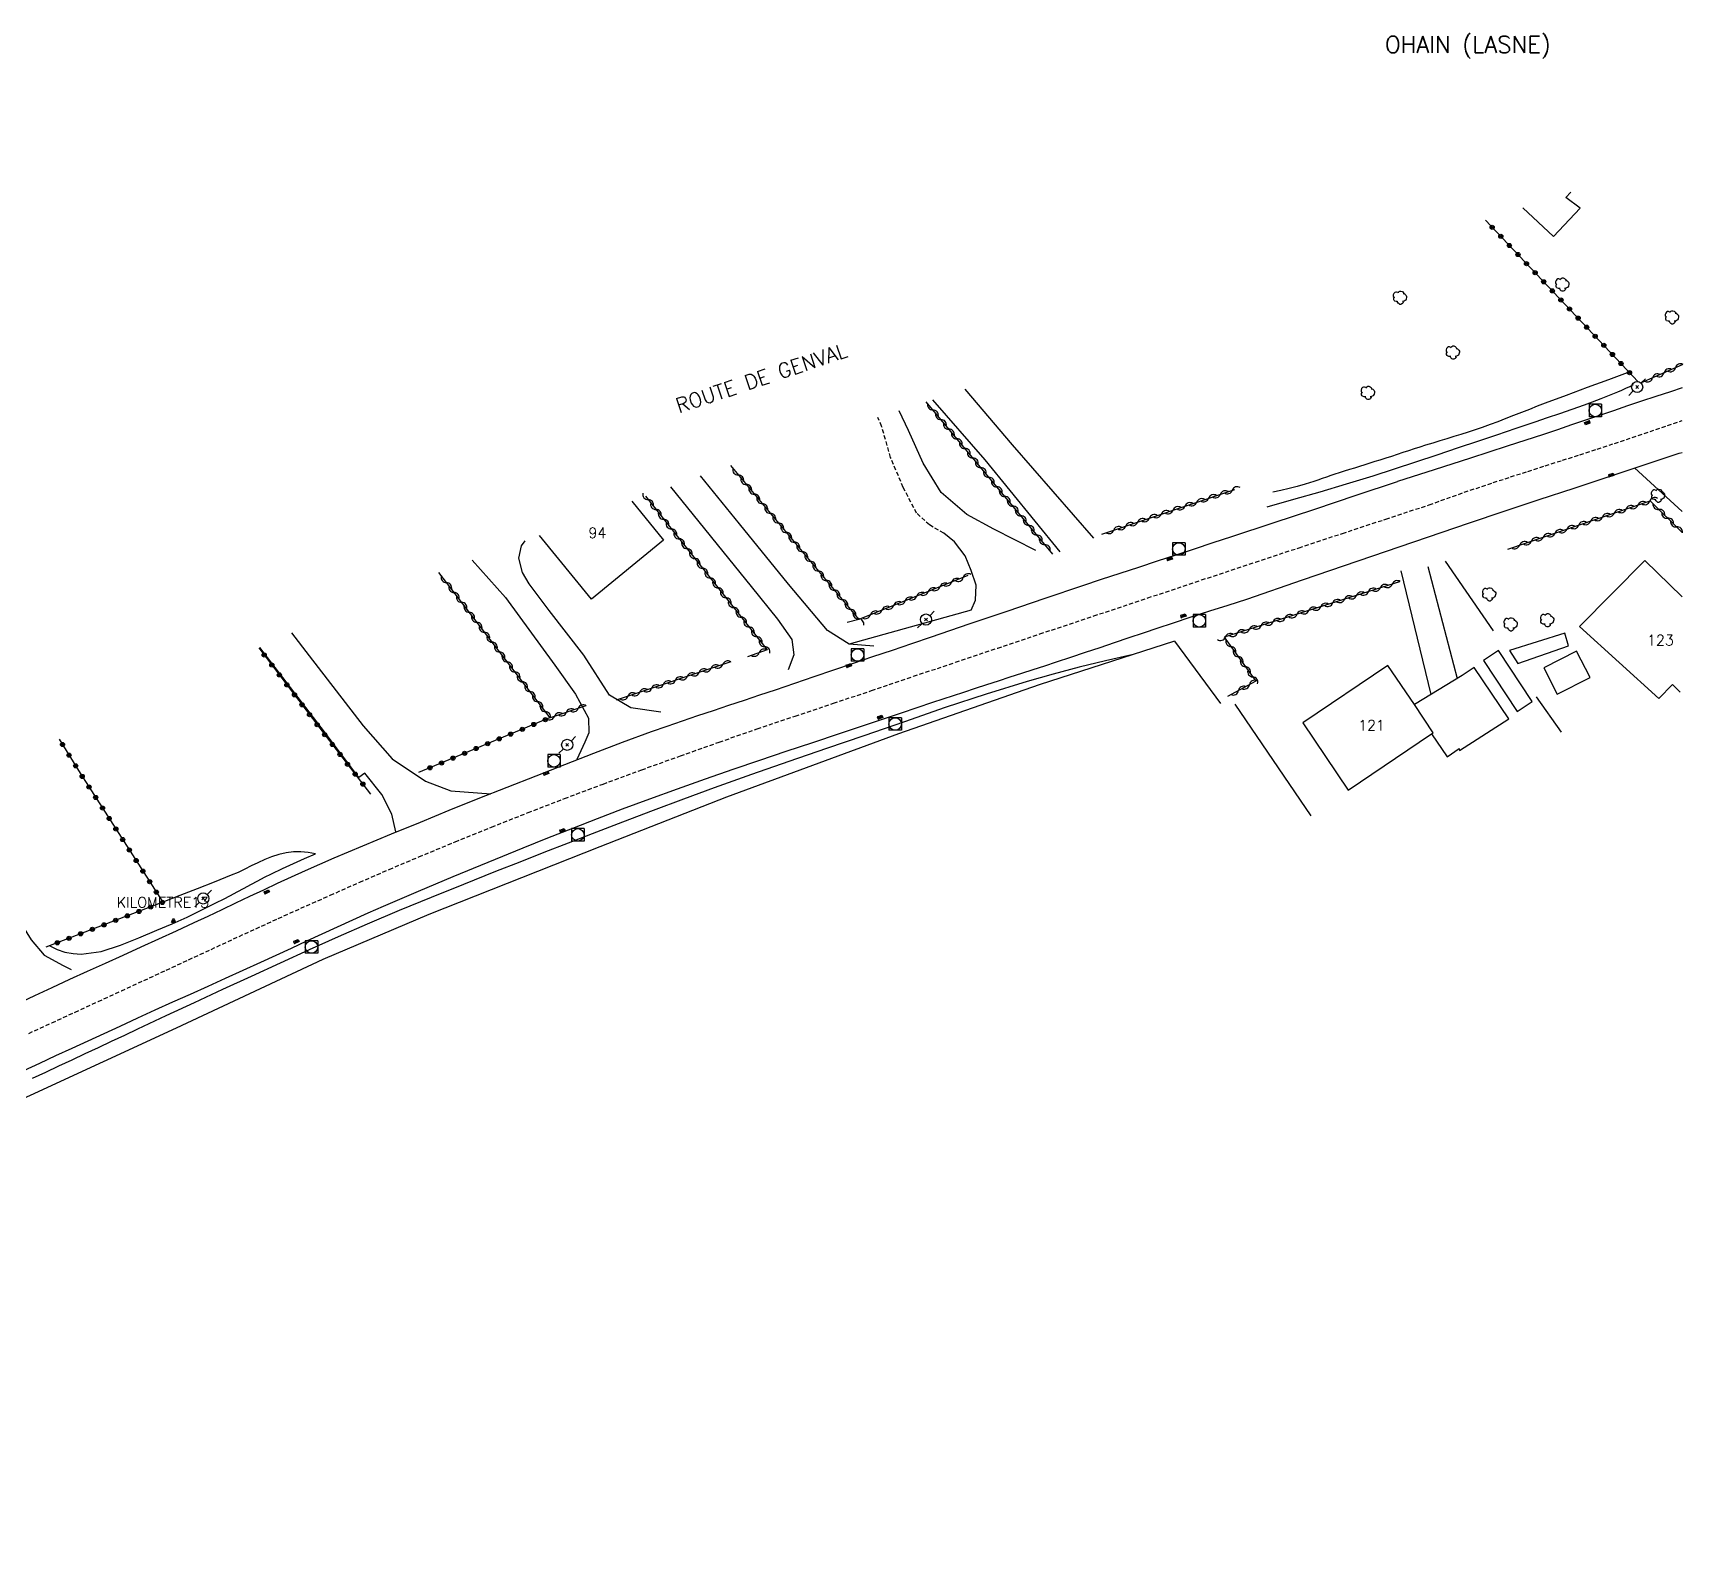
# Model space of a CAD drawing. Header units: millimetres. Extents: x 157000 to 158000, y 155000 to 156000.
# Drawn here: x 157802.1 to 158000.2, y 155335.3 to 155516.2 of the extents above; entities that cross this region are included whole.
import ezdxf
from ezdxf.enums import TextEntityAlignment as Align

# ---------------------------------------------------------------- set-up
doc = ezdxf.new("R2010")
doc.units = ezdxf.units.MM
doc.linetypes.add('DASHED', pattern=[0.75, 0.5, -0.25])
doc.layers.get('0').update_dxf_attribs({"linetype": 'CONTINUOUS'})
for name, color, linetype in [('W0001', 6, 'DASHED'), ('W0008', 7, 'CONTINUOUS'), ('W0017', 7, 'CONTINUOUS'), ('W0101', 7, 'CONTINUOUS'), ('W0104', 1, 'CONTINUOUS'), ('W0112', 1, 'DASHED'), ('W0211', 2, 'CONTINUOUS'), ('W0214', 2, 'CONTINUOUS'), ('W0300', 7, 'CONTINUOUS'), ('W0303', 7, 'CONTINUOUS'), ('W0310', 3, 'CONTINUOUS'), ('W0323', 7, 'CONTINUOUS'), ('W0330', 7, 'CONTINUOUS'), ('W0333', 7, 'CONTINUOUS'), ('W0401', 7, 'CONTINUOUS'), ('W0420', 7, 'CONTINUOUS'), ('W0473', 7, 'CONTINUOUS'), ('W0850', 7, 'CONTINUOUS'), ('W0980', 7, 'CONTINUOUS'), ('W0984', 7, 'CONTINUOUS'), ('W0989', 7, 'CONTINUOUS'), ('W0991', 7, 'CONTINUOUS')]:
    doc.layers.add(name, color=color, linetype=linetype)
doc.styles.get("Standard").update_dxf_attribs({"font": 'romans.shx', "width": 0.85})

# ---------------------------------------------------------------- blocks, each defined once
blk = doc.blocks.new('T300')
for p, q in [((-0.8, 0.51), (-0.86, 0.34)), ((-0.86, 0.34), (-0.86, 0.17)), ((-0.86, 0.17), (-0.74, 0.06)), ((-0.69, 0.63), (-0.8, 0.51)), ((-0.8, -0.06), (-0.74, 0.06)), ((-0.74, 0.06), (-0.69, 0.11)), ((-0.57, 0.69), (-0.69, 0.63)), ((-0.46, 0.69), (-0.57, 0.69)), ((-0.29, 0.63), (-0.46, 0.69)), ((-0.29, 0.63), (-0.17, 0.74)), ((-0.23, 0.57), (-0.29, 0.63)), ((-0.17, 0.74), (-0.06, 0.8)), ((-0.06, 0.8), (0.06, 0.8)), ((0.06, 0.8), (0.23, 0.74)), ((0.23, 0.74), (0.34, 0.63)), ((0.34, 0.63), (0.4, 0.51)), ((0.46, 0.46), (0.34, 0.46)), ((0.4, 0.51), (0.4, 0.46)), ((0.57, 0.4), (0.46, 0.46)), ((0.57, 0.4), (0.69, 0.29)), ((0.69, 0.29), (0.74, 0.17)), ((0.74, 0.06), (0.69, -0.17)), ((0.74, 0.17), (0.74, 0.06)), ((-0.8, -0.17), (-0.8, -0.06)), ((-0.8, -0.23), (-0.8, -0.17)), ((-0.74, -0.34), (-0.8, -0.23)), ((-0.69, -0.4), (-0.74, -0.34)), ((-0.51, -0.46), (-0.69, -0.4)), ((-0.4, -0.46), (-0.51, -0.46)), ((-0.4, -0.46), (-0.34, -0.46)), ((-0.34, -0.46), (-0.34, -0.4)), ((-0.34, -0.51), (-0.34, -0.46)), ((-0.29, -0.63), (-0.34, -0.51)), ((-0.17, -0.74), (-0.29, -0.63)), ((-0.06, -0.8), (-0.17, -0.74)), ((0.06, -0.8), (-0.06, -0.8)), ((0.17, -0.74), (0.06, -0.8)), ((0.23, -0.69), (0.17, -0.74)), ((0.29, -0.46), (0.23, -0.46)), ((0.29, -0.63), (0.23, -0.69)), ((0.46, -0.4), (0.29, -0.46)), ((0.34, -0.51), (0.29, -0.63)), ((0.34, -0.51), (0.34, -0.46)), ((0.57, -0.34), (0.46, -0.4)), ((0.63, -0.29), (0.57, -0.34)), ((0.69, -0.17), (0.63, -0.29))]:
    blk.add_line(p, q)
blk = doc.blocks.new('T401')
for p, q in [((-0.3, 0.3), (0, 0.3)), ((-0.3, -0.25), (-0.3, 0.3)), ((-0.3, 0.15), (0, 0.15)), ((-0.3, 0), (0, 0)), ((0, 0.3), (0, -0.25)), ((-0.3, -0.15), (0, -0.15)), ((-0.3, -0.25), (-0.3, -0.3)), ((-0.3, -0.3), (0, -0.3)), ((0, -0.3), (0, -0.25))]:
    blk.add_line(p, q)
blk = doc.blocks.new('T473')
for p, q in [((-0.166667, 0.166667), (0.166667, -0.166667)), ((-0.166667, -0.166667), (0.166667, 0.166667)), ((0.500001, 0.500001), (1.000002, 1.000002)), ((-1.000002, -1.000002), (-0.500001, -0.500001))]:
    blk.add_line(p, q)
blk.add_ellipse((0, 0), major_axis=(0.471405, 0.471405), ratio=1, start_param=5.4977871438, end_param=11.780972451)
blk = doc.blocks.new('T420')
for p, q in [((0.75, 0.75), (-0.75, 0.75)), ((-0.75, 0.75), (-0.75, -0.75)), ((0.75, 0.75), (0.75, -0.75)), ((0.75, -0.75), (-0.75, -0.75))]:
    blk.add_line(p, q)
blk.add_ellipse((0, 0), major_axis=(-0.53, 0.53), ratio=1, start_param=3.926991, end_param=10.210176)
blk = doc.blocks.new('T850')
for p, q in [((-0.25, -0.15), (0, 0.32)), ((0, 0.32), (0.25, -0.15)), ((-0.25, -0.15), (0.25, -0.15))]:
    blk.add_line(p, q)
for major_axis in [(-0.106, 0.106), (-0.0354, 0.0354), (-0.0236, 0.0236)]:
    blk.add_ellipse((0, 0), major_axis=major_axis, ratio=1, start_param=3.926991, end_param=10.210176)
blk = doc.blocks.new('t310o')
at = {"color": 0, "linetype": 'Continuous'}
for centre, start, end in [((-0.5, 0.38), 216.8699, 323.1304), ((0.5, -0.37), 36.8699, 143.1303)]:
    blk.add_arc(centre, 0.625, start, end, dxfattribs=at)
blk = doc.blocks.new('t323o')
at = {"color": 0, "linetype": 'Continuous'}
for radius in [0.25, 0.15]:
    blk.add_circle((0, 0), radius, dxfattribs=at)

msp = doc.modelspace()

# ---------------------------------------------------------------- linework, layer by layer
at = {"layer": 'W0001'}
msp.add_lwpolyline([(157801.58, 155396.12), (157804.36, 155397.39), (157807.15, 155398.67), (157809.93, 155399.95), (157812.71, 155401.23), (157815.4, 155402.47), (157818.09, 155403.71), (157820.77, 155404.96), (157823.46, 155406.2), (157826.15, 155407.45), (157828.84, 155408.68), (157831.53, 155409.91), (157834.23, 155411.13), (157837.77, 155412.7), (157841.3, 155414.27), (157844.85, 155415.8), (157848.41, 155417.31), (157852.76, 155419.11), (157857.13, 155420.88), (157861.5, 155422.61), (157865.89, 155424.31), (157870.51, 155426.05), (157875.15, 155427.76), (157879.79, 155429.43), (157884.44, 155431.08), (157889, 155432.67), (157893.58, 155434.21), (157898.16, 155435.74), (157902.73, 155437.27), (157907.78, 155438.98), (157912.82, 155440.67), (157917.87, 155442.37), (157922.92, 155444.06), (157929.39, 155446.22), (157935.87, 155448.38), (157942.34, 155450.54), (157948.82, 155452.69), (157954.03, 155454.41), (157959.24, 155456.13), (157964.45, 155457.85), (157969.66, 155459.56), (157971.05, 155460.07), (157972.46, 155460.57), (157973.86, 155461.06), (157975.27, 155461.54), (157977.34, 155462.23), (157979.42, 155462.91), (157981.49, 155463.58), (157983.58, 155464.25), (157985.66, 155464.91), (157987.74, 155465.58), (157989.81, 155466.25), (157991.89, 155466.94), (157996.85, 155468.61), (158000, 155469.68)], dxfattribs=at)
at = {"layer": 'W0008'}
for points in [[(158000, 155473.59), (157998.62, 155473.14), (157996.84, 155472.56), (157995.15, 155472), (157993.47, 155471.43), (157991.79, 155470.86), (157990.11, 155470.29), (157988.42, 155469.72), (157986.74, 155469.15), (157985.06, 155468.58), (157983.37, 155468.02), (157979, 155466.59), (157974.62, 155465.16), (157970.24, 155463.75), (157965.86, 155462.35)], [(157947.77, 155448.24), (157954.44, 155450.55), (157961.11, 155452.85), (157967.79, 155455.13), (157974.47, 155457.39), (157978.66, 155458.8), (157982.86, 155460.2), (157987.06, 155461.58), (157991.26, 155462.97), (157995.46, 155464.35), (157999.66, 155465.75), (158000, 155465.86)], [(157800.21, 155399.68), (157802.3, 155400.66), (157804.39, 155401.63), (157806.52, 155402.61), (157808.65, 155403.58), (157810.79, 155404.55), (157812.92, 155405.52), (157815.06, 155406.49), (157817.19, 155407.46), (157819.32, 155408.44), (157821.45, 155409.42), (157823.12, 155410.2), (157824.79, 155410.98), (157826.45, 155411.78), (157828.12, 155412.57), (157829.78, 155413.36), (157831.45, 155414.14), (157833.13, 155414.91), (157834.81, 155415.67), (157838.23, 155417.17), (157841.68, 155418.63), (157845.13, 155420.06), (157848.59, 155421.48), (157852.05, 155422.9), (157855.52, 155424.3), (157859, 155425.68), (157862.48, 155427.05), (157865.93, 155428.4), (157869.39, 155429.74), (157872.85, 155431.06), (157876.33, 155432.34), (157878.18, 155432.99), (157880.03, 155433.64), (157881.89, 155434.27), (157883.74, 155434.89), (157885.6, 155435.5), (157887.46, 155436.12), (157889.32, 155436.74), (157891.18, 155437.36), (157893.52, 155438.16), (157895.86, 155438.95), (157898.21, 155439.75), (157900.55, 155440.54), (157902.89, 155441.34), (157905.23, 155442.13), (157907.57, 155442.93), (157909.92, 155443.72), (157914.46, 155445.26), (157919, 155446.81), (157923.55, 155448.35), (157928.1, 155449.88), (157930.33, 155450.62), (157932.56, 155451.36), (157934.8, 155452.09), (157937.03, 155452.82), (157939.27, 155453.55), (157941.5, 155454.29), (157943.74, 155455.02), (157945.97, 155455.76), (157950.94, 155457.4), (157955.92, 155459.05), (157960.89, 155460.7), (157965.86, 155462.35)], [(157801.01, 155391.67), (157802.93, 155392.56), (157804.85, 155393.45), (157806.78, 155394.34), (157808.7, 155395.23), (157810.62, 155396.12), (157812.55, 155397), (157814.66, 155397.97), (157816.77, 155398.93), (157818.88, 155399.89), (157820.99, 155400.84), (157823.1, 155401.8), (157825.21, 155402.75), (157827.32, 155403.71), (157829.43, 155404.67), (157831.27, 155405.51), (157833.11, 155406.36), (157834.95, 155407.21), (157836.79, 155408.06), (157838.63, 155408.9), (157840.47, 155409.74), (157842.32, 155410.57), (157844.17, 155411.39), (157848.34, 155413.19), (157852.52, 155414.95), (157856.72, 155416.68), (157860.92, 155418.39), (157863.89, 155419.58), (157866.86, 155420.76), (157869.84, 155421.92), (157872.83, 155423.06), (157876.13, 155424.28), (157879.45, 155425.48), (157882.78, 155426.66), (157886.11, 155427.83), (157889.3, 155428.92), (157892.49, 155429.99), (157895.69, 155431.05), (157898.89, 155432.11), (157902.62, 155433.36), (157906.34, 155434.61), (157910.08, 155435.86), (157913.81, 155437.09), (157915.2, 155437.55), (157916.58, 155438), (157917.97, 155438.45), (157919.36, 155438.9), (157920.75, 155439.35), (157922.14, 155439.8), (157923.53, 155440.25), (157924.92, 155440.71), (157926.66, 155441.29), (157928.4, 155441.87), (157930.15, 155442.45), (157931.89, 155443.04), (157933.63, 155443.63), (157935.37, 155444.21), (157937.11, 155444.79), (157938.86, 155445.37), (157941.08, 155446.1), (157943.31, 155446.82), (157945.54, 155447.53), (157947.77, 155448.24)]]:
    msp.add_lwpolyline(points, dxfattribs=at)
at = {"layer": 'W0017'}
for points in [[(157929.41, 155455.56), (157919.64, 155466.76), (157913.97, 155473.44)], [(157910.05, 155472.16), (157916.32, 155464.96), (157925.34, 155453.93)], [(157922.45, 155454.09), (157917.39, 155456.65), (157914.18, 155458.38), (157911.1, 155461.03), (157908.94, 155464.56), (157907.16, 155468.5), (157906.04, 155470.86)], [(157994.3, 155464.02), (158000, 155458.75)], [(157878.61, 155461.71), (157888.27, 155449.77), (157891.45, 155445.82), (157893.18, 155443.41), (157893.4, 155441.55), (157892.72, 155439.75)], [(157902.99, 155442.6), (157900.03, 155442.82), (157897.45, 155444.47), (157892.78, 155450.03), (157886.86, 155457.27), (157882.19, 155463.04)], [(157914.69, 155446.91), (157915.19, 155448.11), (157915.28, 155449.93), (157914.67, 155451.68), (157913.96, 155453.42), (157912.68, 155455.13), (157911.41, 155456.14)], [(157877.42, 155434.67), (157873.84, 155435.18), (157871.28, 155436.73), (157868.19, 155441.51), (157864.03, 155446.89), (157861.63, 155450.09), (157860.83, 155451.42), (157860.39, 155453.15), (157860.71, 155454.65), (157861.14, 155455.25)], [(157854.81, 155452.9), (157858.78, 155448.44), (157864.73, 155440.32), (157867.19, 155436.85), (157868.75, 155433.95), (157868.78, 155432.19), (157868.3, 155431.08), (157867.34, 155428.98)], [(157966.25, 155451.63), (157969.85, 155436.79)], [(157969.49, 155452.17), (157973.01, 155438.71)], [(157833.1, 155444.18), (157835.22, 155441.44), (157841.73, 155433.02), (157845.18, 155429.08), (157849.18, 155426.41), (157852.24, 155425.25), (157857.03, 155424.89)], [(157841.93, 155427.35), (157841.19, 155426.84), (157836.66, 155432.83), (157829.33, 155442.45)], [(157795.03, 155426.74), (157795.61, 155421.21), (157797.11, 155416.25), (157799.68, 155410.89), (157801.88, 155407.36), (157803.45, 155405.52), (157805.7, 155404.25), (157806.66, 155403.79)], [(157845.64, 155420.29), (157845.16, 155422.43), (157843.96, 155424.8), (157841.93, 155427.35)]]:
    msp.add_lwpolyline(points, dxfattribs=at)
at = {"layer": 'W0101'}
for points in [[(157980.88, 155495.2), (157984.58, 155491.76), (157987.78, 155495.16), (157986.05, 155496.44), (157986.66, 155497.08)], [(157873.96, 155459.99), (157877.77, 155455.32)], [(157877.77, 155455.32), (157869.11, 155448.25), (157862.87, 155455.89)], [(157999.78, 155437.07), (157998.86, 155437.98), (157997.2, 155436.31), (157987.69, 155444.97), (157995.54, 155452.87)], [(157995.54, 155452.87), (158000, 155448.5)], [(157964.69, 155440.28), (157954.48, 155433.39), (157959.93, 155425.32), (157969.94, 155432.07)], [(157967.87, 155435.58), (157964.69, 155440.28)], [(157969.94, 155432.07), (157971.81, 155429.33), (157973.23, 155430.31), (157973.3, 155430.09), (157979.22, 155433.89), (157975.06, 155440.04), (157973.6, 155439.07), (157967.87, 155435.58)]]:
    msp.add_lwpolyline(points, dxfattribs=at)
at = {"layer": 'W0104'}
for points in [[(157980.29, 155440.52), (157986.38, 155442.62), (157985.91, 155444.16), (157979.27, 155442.08)], [(157976.16, 155440.89), (157980.21, 155434.75), (157982.02, 155435.94), (157977.97, 155442.09)], [(157987.34, 155442.01), (157983.39, 155440), (157985.01, 155436.82), (157988.96, 155438.83)]]:
    msp.add_lwpolyline(points, close=True, dxfattribs=at)
msp.add_lwpolyline([(157969.94, 155432.07), (157970.14, 155432.21), (157967.87, 155435.58)], dxfattribs=at)
at = {"layer": 'W0112'}
msp.add_lwpolyline([(157911.41, 155456.14), (157909.67, 155457.16), (157908.14, 155458.54), (157906.53, 155461.65), (157905.01, 155465.24), (157903.94, 155469), (157903.5, 155470.03)], dxfattribs=at)
at = {"layer": 'W0211'}
for points in [[(157950.2, 155459.33), (157953.39, 155460.22), (157956.57, 155461.13), (157959.74, 155462.08), (157962.91, 155463.05), (157965.49, 155463.87), (157968.06, 155464.71), (157970.62, 155465.58), (157973.18, 155466.43), (157975.48, 155467.2), (157977.78, 155467.98), (157980.08, 155468.75), (157982.38, 155469.53), (157983.85, 155470.03), (157985.33, 155470.53), (157986.8, 155471.04), (157988.27, 155471.56), (157989.27, 155471.94), (157990.28, 155472.32), (157991.28, 155472.71), (157992.28, 155473.12), (157992.76, 155473.33), (157993.24, 155473.55), (157993.72, 155473.78), (157994.19, 155474.01)], [(157933.98, 155441.55), (157930.81, 155440.84), (157927.66, 155440.08), (157924.53, 155439.25), (157921.4, 155438.37), (157916.47, 155436.85), (157911.58, 155435.22), (157906.7, 155433.53), (157901.82, 155431.85), (157897.32, 155430.31), (157892.82, 155428.76), (157888.32, 155427.19), (157883.84, 155425.59), (157880.17, 155424.24), (157876.51, 155422.87), (157872.85, 155421.47), (157869.2, 155420.07), (157866.3, 155418.95), (157863.4, 155417.82), (157860.5, 155416.68), (157857.6, 155415.53), (157853.74, 155413.99), (157849.89, 155412.43), (157846.04, 155410.85), (157842.21, 155409.24), (157838.7, 155407.71), (157835.22, 155406.14), (157831.74, 155404.55), (157828.26, 155402.96), (157824.85, 155401.39), (157821.45, 155399.8), (157818.05, 155398.21), (157814.64, 155396.62), (157813.07, 155395.88), (157811.49, 155395.14), (157809.91, 155394.4), (157808.33, 155393.65), (157806.75, 155392.91), (157805.17, 155392.17), (157803.59, 155391.44), (157802.01, 155390.7)], [(157804.12, 155406.64), (157805, 155406.2), (157805.93, 155405.88), (157806.91, 155405.69), (157807.89, 155405.64), (157810.29, 155405.96), (157812.6, 155406.69), (157814.8, 155407.6), (157816.97, 155408.5), (157818.79, 155409.25), (157820.58, 155410.08), (157822.36, 155410.94), (157824.13, 155411.82), (157824.96, 155412.23), (157825.78, 155412.66), (157826.6, 155413.1), (157827.42, 155413.54), (157828.24, 155413.98), (157829.06, 155414.42), (157829.89, 155414.85), (157830.72, 155415.26), (157832.02, 155415.89), (157833.34, 155416.5), (157834.66, 155417.1), (157835.99, 155417.68)]]:
    msp.add_lwpolyline(points, dxfattribs=at)
at = {"layer": 'W0214'}
for points in [[(157993.72, 155475.51), (157991.17, 155474.58), (157988.63, 155473.65), (157986.09, 155472.7), (157983.56, 155471.75), (157982.61, 155471.39), (157981.67, 155471.02), (157980.73, 155470.65), (157979.78, 155470.28), (157978.84, 155469.91), (157977.9, 155469.54), (157976.95, 155469.19), (157975.99, 155468.85), (157975.15, 155468.56), (157974.31, 155468.29), (157973.46, 155468.02), (157972.61, 155467.76), (157971.76, 155467.5), (157970.91, 155467.24), (157970.07, 155466.98), (157969.22, 155466.72), (157968.53, 155466.5), (157967.85, 155466.27), (157967.16, 155466.05), (157966.48, 155465.83), (157965.8, 155465.6), (157965.11, 155465.38), (157964.43, 155465.16), (157963.74, 155464.94), (157963.13, 155464.75), (157962.52, 155464.55), (157961.91, 155464.36), (157961.29, 155464.17), (157960.68, 155463.98), (157960.07, 155463.79), (157959.46, 155463.6), (157958.85, 155463.41), (157958.34, 155463.24), (157957.83, 155463.07), (157957.32, 155462.89), (157956.81, 155462.71), (157956.3, 155462.54), (157955.79, 155462.37), (157955.28, 155462.21), (157954.76, 155462.05), (157953.8, 155461.78), (157952.83, 155461.53), (157951.85, 155461.29), (157950.87, 155461.08)], [(157835.99, 155417.68), (157835.12, 155417.84), (157834.23, 155417.91), (157833.34, 155417.89), (157832.46, 155417.78), (157831.58, 155417.58), (157830.73, 155417.3), (157829.9, 155416.97), (157829.09, 155416.6), (157828.29, 155416.21), (157827.5, 155415.82), (157826.7, 155415.44), (157825.89, 155415.1), (157823.84, 155414.28), (157821.79, 155413.46), (157819.73, 155412.65), (157817.68, 155411.85)]]:
    msp.add_lwpolyline(points, dxfattribs=at)
at = {"layer": 'W0303'}
for points in [[(157971.55, 155452.81), (157977.32, 155444.43)], [(157946.32, 155435.62), (157955.43, 155422.22)], [(157982.48, 155436.52), (157985.47, 155432.28)]]:
    msp.add_lwpolyline(points, dxfattribs=at)
at = {"layer": 'W0310'}
for points in [[(158000, 155476.37), (157995.08, 155474.2)], [(157924.48, 155453.64), (157909.29, 155471.92)], [(157885.78, 155464.27), (157901.19, 155445.81), (157899.81, 155445.45)], [(157930.38, 155456.05), (157946.32, 155461.4)], [(157875.58, 155460.59), (157890.19, 155442.16), (157887.83, 155441.31)], [(157979.08, 155454.23), (157996.17, 155460.02), (158000, 155456.25)], [(157868.44, 155435.45), (157864.14, 155434.01), (157850.8, 155451.42)], [(157914.27, 155451.06), (157901.19, 155445.81)], [(157966.09, 155450.33), (157945.05, 155443.66), (157948.83, 155438.38), (157945.43, 155436.55)], [(157885.82, 155440.72), (157872.07, 155436.11)]]:
    msp.add_lwpolyline(points, dxfattribs=at)
at = {"layer": 'W0323'}
for points in [[(157976.39, 155493.74), (157994.73, 155474.34)], [(157829.2, 155442.39), (157837.28, 155431.74), (157842.6, 155424.85)], [(157864.08, 155433.99), (157848.35, 155427.42)], [(157805.24, 155431.42), (157807.74, 155427.37), (157817.68, 155411.85), (157803.62, 155406.45)]]:
    msp.add_lwpolyline(points, dxfattribs=at)
at = {"layer": 'W0330'}
for points in [[(157939.1, 155443.2), (157922.85, 155437.96), (157905.97, 155432.09), (157885.33, 155424.48), (157870.12, 155418.51), (157849.61, 155410.37), (157836.87, 155405), (157819.27, 155396.76), (157801.74, 155388.68), (157783.96, 155380.7), (157765.17, 155372.06), (157748.42, 155364.3), (157733.74, 155357.66), (157743.45, 155336.6), (157744.05, 155335.31)], [(157939.1, 155443.2), (157944.6, 155435.73)]]:
    msp.add_lwpolyline(points, dxfattribs=at)
at = {"layer": 'W0333'}
msp.add_lwpolyline([(157914.69, 155446.91), (157900.03, 155442.82)], dxfattribs=at)

# ---------------------------------------------------------------- block references
at = {"layer": 'W0300'}
for p in [(157966.2, 155484.41), (157985.67, 155485.99), (157998.84, 155482.06), (157972.53, 155477.83), (157962.34, 155473), (157997.17, 155460.65), (157976.89, 155448.81), (157979.47, 155445.21), (157983.85, 155445.7)]:
    msp.add_blockref('T300', p, dxfattribs=at)
at = {"layer": 'W0310'}
for p, rotation in [((157996.46, 155474.8), 203.8816556831772), ((157997.83, 155475.41), 203.8816556831772), ((157999.2, 155476.02), 203.8816556831772), ((157910.1, 155470.95), 129.7179205935433), ((157911.06, 155469.79), 129.7179205935433), ((157912.01, 155468.64), 129.7179205935433), ((157912.97, 155467.48), 129.7179205935433), ((157913.93, 155466.33), 129.7179205935433), ((157914.89, 155465.18), 129.7179205935433), ((157886.72, 155463.14), 309.8410153556733), ((157915.85, 155464.02), 129.7179205935433), ((157916.81, 155462.87), 129.7179205935433), ((157887.69, 155461.99), 309.8410153556733), ((157888.65, 155460.84), 309.8410153556733), ((157917.77, 155461.72), 129.7179205935433), ((157918.72, 155460.56), 129.7179205935433), ((157944.6, 155460.82), 18.56319941772922), ((157946.02, 155461.3), 18.56319941772922), ((157875.91, 155460.18), 308.3953716978303), ((157876.84, 155459), 308.3953716978303), ((157889.61, 155459.69), 309.8410153556733), ((157890.57, 155458.53), 309.8410153556733), ((157919.68, 155459.41), 129.7179205935433), ((157938.91, 155458.91), 18.56319941772922), ((157940.34, 155459.39), 18.56319941772922), ((157941.76, 155459.87), 18.56319941772922), ((157943.18, 155460.35), 18.56319941772922), ((157993.28, 155459.04), 18.71294995059297), ((157994.7, 155459.52), 18.71294995059297), ((157996.12, 155460), 18.71294995059297), ((157997.21, 155459), 315.4030556857109), ((157877.77, 155457.82), 308.3953716978303), ((157878.71, 155456.65), 308.3953716978303), ((157891.53, 155457.38), 309.8410153556733), ((157920.64, 155458.25), 129.7179205935433), ((157921.6, 155457.1), 129.7179205935433), ((157933.23, 155457), 18.56319941772922), ((157934.65, 155457.48), 18.56319941772922), ((157936.07, 155457.96), 18.56319941772922), ((157937.49, 155458.44), 18.56319941772922), ((157987.6, 155457.12), 18.71294995059297), ((157989.02, 155457.6), 18.71294995059297), ((157990.44, 155458.08), 18.71294995059297), ((157991.86, 155458.56), 18.71294995059297), ((157998.27, 155457.95), 315.4030556857109), ((157999.34, 155456.9), 315.4030556857109), ((157879.64, 155455.47), 308.3953716978303), ((157892.49, 155456.23), 309.8410153556733), ((157893.45, 155455.08), 309.8410153556733), ((157922.56, 155455.95), 129.7179205935433), ((157923.52, 155454.79), 129.7179205935433), ((157931.8, 155456.53), 18.56319941772922), ((157981.92, 155455.19), 18.71294995059297), ((157983.34, 155455.67), 18.71294995059297), ((157984.76, 155456.15), 18.71294995059297), ((157986.18, 155456.63), 18.71294995059297), ((157880.57, 155454.3), 308.3953716978303), ((157881.5, 155453.12), 308.3953716978303), ((157894.41, 155453.93), 309.8410153556733), ((157895.37, 155452.78), 309.8410153556733), ((157980.5, 155454.71), 18.71294995059297), ((157882.43, 155451.95), 308.3953716978303), ((157883.36, 155450.77), 308.3953716978303), ((157896.33, 155451.62), 309.8410153556733), ((157897.3, 155450.47), 309.8410153556733), ((157913.72, 155450.83), 201.8648072801571), ((157851.71, 155450.23), 127.4505909072419), ((157852.62, 155449.04), 127.4505909072419), ((157884.29, 155449.6), 308.3953716978303), ((157898.26, 155449.32), 309.8410153556733), ((157909.54, 155449.16), 201.8648072801571), ((157910.93, 155449.72), 201.8648072801571), ((157912.33, 155450.28), 201.8648072801571), ((157962.35, 155449.14), 197.5859048012755), ((157963.78, 155449.6), 197.5859048012755), ((157965.21, 155450.05), 197.5859048012755), ((157853.54, 155447.85), 127.4505909072419), ((157854.45, 155446.66), 127.4505909072419), ((157885.23, 155448.42), 308.3953716978303), ((157886.16, 155447.24), 308.3953716978303), ((157899.22, 155448.17), 309.8410153556733), ((157900.18, 155447.02), 309.8410153556733), ((157903.97, 155446.92), 201.8648072801571), ((157905.37, 155447.48), 201.8648072801571), ((157906.76, 155448.04), 201.8648072801571), ((157908.15, 155448.6), 201.8648072801571), ((157956.63, 155447.33), 197.5859048012755), ((157958.06, 155447.78), 197.5859048012755), ((157959.49, 155448.24), 197.5859048012755), ((157960.92, 155448.69), 197.5859048012755), ((157855.36, 155445.46), 127.4505909072419), ((157887.09, 155446.07), 308.3953716978303), ((157888.02, 155444.89), 308.3953716978303), ((157901.14, 155445.87), 309.8410153556733), ((157902.58, 155446.36), 201.8648072801571), ((157949.48, 155445.06), 197.5859048012755), ((157950.91, 155445.52), 197.5859048012755), ((157952.34, 155445.97), 197.5859048012755), ((157953.77, 155446.42), 197.5859048012755), ((157955.2, 155446.88), 197.5859048012755), ((157856.27, 155444.27), 127.4505909072419), ((157857.19, 155443.08), 127.4505909072419), ((157888.95, 155443.72), 308.3953716978303), ((157889.88, 155442.54), 308.3953716978303), ((157945.19, 155443.7), 197.5859048012755), ((157945.85, 155442.55), 305.5940843799376), ((157946.62, 155444.16), 197.5859048012755), ((157948.05, 155444.61), 197.5859048012755), ((157858.1, 155441.89), 127.4505909072419), ((157859.01, 155440.7), 127.4505909072419), ((157889.24, 155441.82), 199.8057449114428), ((157946.72, 155441.33), 305.5940843799376), ((157859.92, 155439.51), 127.4505909072419), ((157880.6, 155438.97), 198.5211115804914), ((157882.02, 155439.45), 198.5211115804914), ((157883.44, 155439.93), 198.5211115804914), ((157884.87, 155440.4), 198.5211115804914), ((157947.59, 155440.12), 305.5940843799376), ((157948.47, 155438.9), 305.5940843799376), ((157860.83, 155438.32), 127.4505909072419), ((157861.75, 155437.13), 127.4505909072419), ((157874.91, 155437.07), 198.5211115804914), ((157876.33, 155437.54), 198.5211115804914), ((157877.75, 155438.02), 198.5211115804914), ((157879.18, 155438.5), 198.5211115804914), ((157946.75, 155437.26), 208.2415545297975), ((157948.07, 155437.97), 208.2415545297975), ((157862.66, 155435.94), 127.4505909072419), ((157863.57, 155434.75), 127.4505909072419), ((157867.52, 155435.14), 198.5148035160244), ((157873.49, 155436.59), 198.5211115804914), ((157864.68, 155434.19), 198.5148035160244), ((157866.1, 155434.66), 198.5148035160244)]:
    msp.add_blockref('t310o', p, dxfattribs=dict(at, rotation=rotation))
at = {"layer": 'W0323'}
for p, rotation in [((157977.21, 155492.87), 313.3961222354805), ((157978.24, 155491.78), 313.3961222354805), ((157979.27, 155490.69), 313.3961222354805), ((157980.3, 155489.6), 313.3961222354805), ((157981.33, 155488.51), 313.3961222354805), ((157982.36, 155487.42), 313.3961222354805), ((157983.39, 155486.33), 313.3961222354805), ((157984.43, 155485.24), 313.3961222354805), ((157985.46, 155484.15), 313.3961222354805), ((157986.49, 155483.06), 313.3961222354805), ((157987.52, 155481.97), 313.3961222354805), ((157988.55, 155480.88), 313.3961222354805), ((157989.58, 155479.79), 313.3961222354805), ((157990.61, 155478.7), 313.3961222354805), ((157991.64, 155477.61), 313.3961222354805), ((157992.67, 155476.52), 313.3961222354805), ((157993.7, 155475.43), 313.3961222354805), ((157829.84, 155441.54), 307.1861561045575), ((157830.75, 155440.34), 307.1861561045575), ((157831.66, 155439.15), 307.1861561045575), ((157832.56, 155437.95), 307.1861561045575), ((157833.47, 155436.76), 307.1861561045575), ((157834.38, 155435.56), 307.1861561045575), ((157835.28, 155434.37), 307.1861561045575), ((157863.58, 155433.78), 202.6581469699553), ((157836.19, 155433.17), 307.1861561045575), ((157837.1, 155431.98), 307.1861561045575), ((157858.04, 155431.47), 202.6581469699553), ((157859.42, 155432.04), 202.6581469699553), ((157860.81, 155432.62), 202.6581469699553), ((157862.19, 155433.2), 202.6581469699553), ((157805.63, 155430.79), 301.6847148695784), ((157806.42, 155429.51), 301.6847148695784), ((157838.01, 155430.79), 307.6786077563999), ((157838.93, 155429.6), 307.6786077563999), ((157853.89, 155429.73), 202.6581469699553), ((157855.27, 155430.31), 202.6581469699553), ((157856.66, 155430.89), 202.6581469699553), ((157807.21, 155428.23), 301.6847148695784), ((157839.84, 155428.42), 307.6786077563999), ((157849.74, 155428), 202.6581469699553), ((157851.12, 155428.58), 202.6581469699553), ((157852.5, 155429.16), 202.6581469699553), ((157808, 155426.96), 302.6285651294324), ((157808.81, 155425.7), 302.6285651294324), ((157840.76, 155427.23), 307.6786077563999), ((157841.68, 155426.04), 307.6786077563999), ((157809.62, 155424.44), 302.6285651294324), ((157810.43, 155423.17), 302.6285651294324), ((157811.24, 155421.91), 302.6285651294324), ((157812.04, 155420.65), 302.6285651294324), ((157812.85, 155419.38), 302.6285651294324), ((157813.66, 155418.12), 302.6285651294324), ((157814.47, 155416.86), 302.6285651294324), ((157815.28, 155415.59), 302.6285651294324), ((157816.09, 155414.33), 302.6285651294324), ((157816.9, 155413.07), 302.6285651294324), ((157817.62, 155411.83), 201.0014463931986), ((157812.02, 155409.68), 201.0014463931986), ((157813.42, 155410.22), 201.0014463931986), ((157814.82, 155410.75), 201.0014463931986), ((157816.22, 155411.29), 201.0014463931986), ((157806.42, 155407.53), 201.0014463931986), ((157807.82, 155408.07), 201.0014463931986), ((157809.22, 155408.6), 201.0014463931986), ((157810.62, 155409.14), 201.0014463931986), ((157805.02, 155406.99), 201.0014463931986)]:
    msp.add_blockref('t323o', p, dxfattribs=dict(at, rotation=rotation))
at = {"layer": 'W0401'}
for p, rotation in [((157988.59, 155469.55), 108.7363556818802), ((157991.53, 155462.98), 288.2239735596805), ((157938.54, 155452.94), 288.1112686081862), ((157940.19, 155446.1), 288.0884079650341), ((157900.04, 155440.12), 288.7408412949321), ((157903.79, 155433.92), 288.5248912039438), ((157863.72, 155427.2), 291.3610862756565), ((157865.66, 155420.33), 291.5858609710525), ((157830.21, 155412.96), 295.265509273181), ((157833.76, 155407), 294.806916711928)]:
    msp.add_blockref('T401', p, dxfattribs=dict(at, rotation=rotation))
at = {"layer": 'W0420'}
for p in [(157989.59, 155470.88), (157939.61, 155454.25), (157942.06, 155445.63), (157901.04, 155441.54), (157905.57, 155433.25), (157864.61, 155428.83), (157867.47, 155419.94), (157835.52, 155406.48)]:
    msp.add_blockref('T420', p, dxfattribs=at)
at = {"layer": 'W0473'}
for p in [(157994.61, 155473.7), (157909.26, 155445.79), (157866.2, 155430.75), (157822.52, 155412.31)]:
    msp.add_blockref('T473', p, dxfattribs=at)
at = {"layer": 'W0850'}
msp.add_blockref('T850', (157818.95, 155409.63), dxfattribs=at)

# ---------------------------------------------------------------- texts
at = {"layer": 'W0980'}
msp.add_text('OHAIN (LASNE)', height=2, dxfattribs=at).set_placement((157974.3, 155514.67), align=Align.MIDDLE)
at = {"layer": 'W0984'}
msp.add_text('KILOMETRE13', height=1.25, dxfattribs=at).set_placement((157817.68, 155411.85), align=Align.MIDDLE_CENTER)
at = {"layer": 'W0989'}
msp.add_text('ROUTE DE GENVAL', height=1.75, rotation=18.4886, dxfattribs=at).set_placement((157879.58, 155470.56))
at = {"layer": 'W0991'}
for s, p in [('94', (157869.83, 155456.2)), ('123', (157997.4, 155443.32)), ('121', (157962.73, 155433.1))]:
    msp.add_text(s, height=1.25, dxfattribs=at).set_placement(p, align=Align.MIDDLE_CENTER)

doc.saveas('drawing.dxf')
